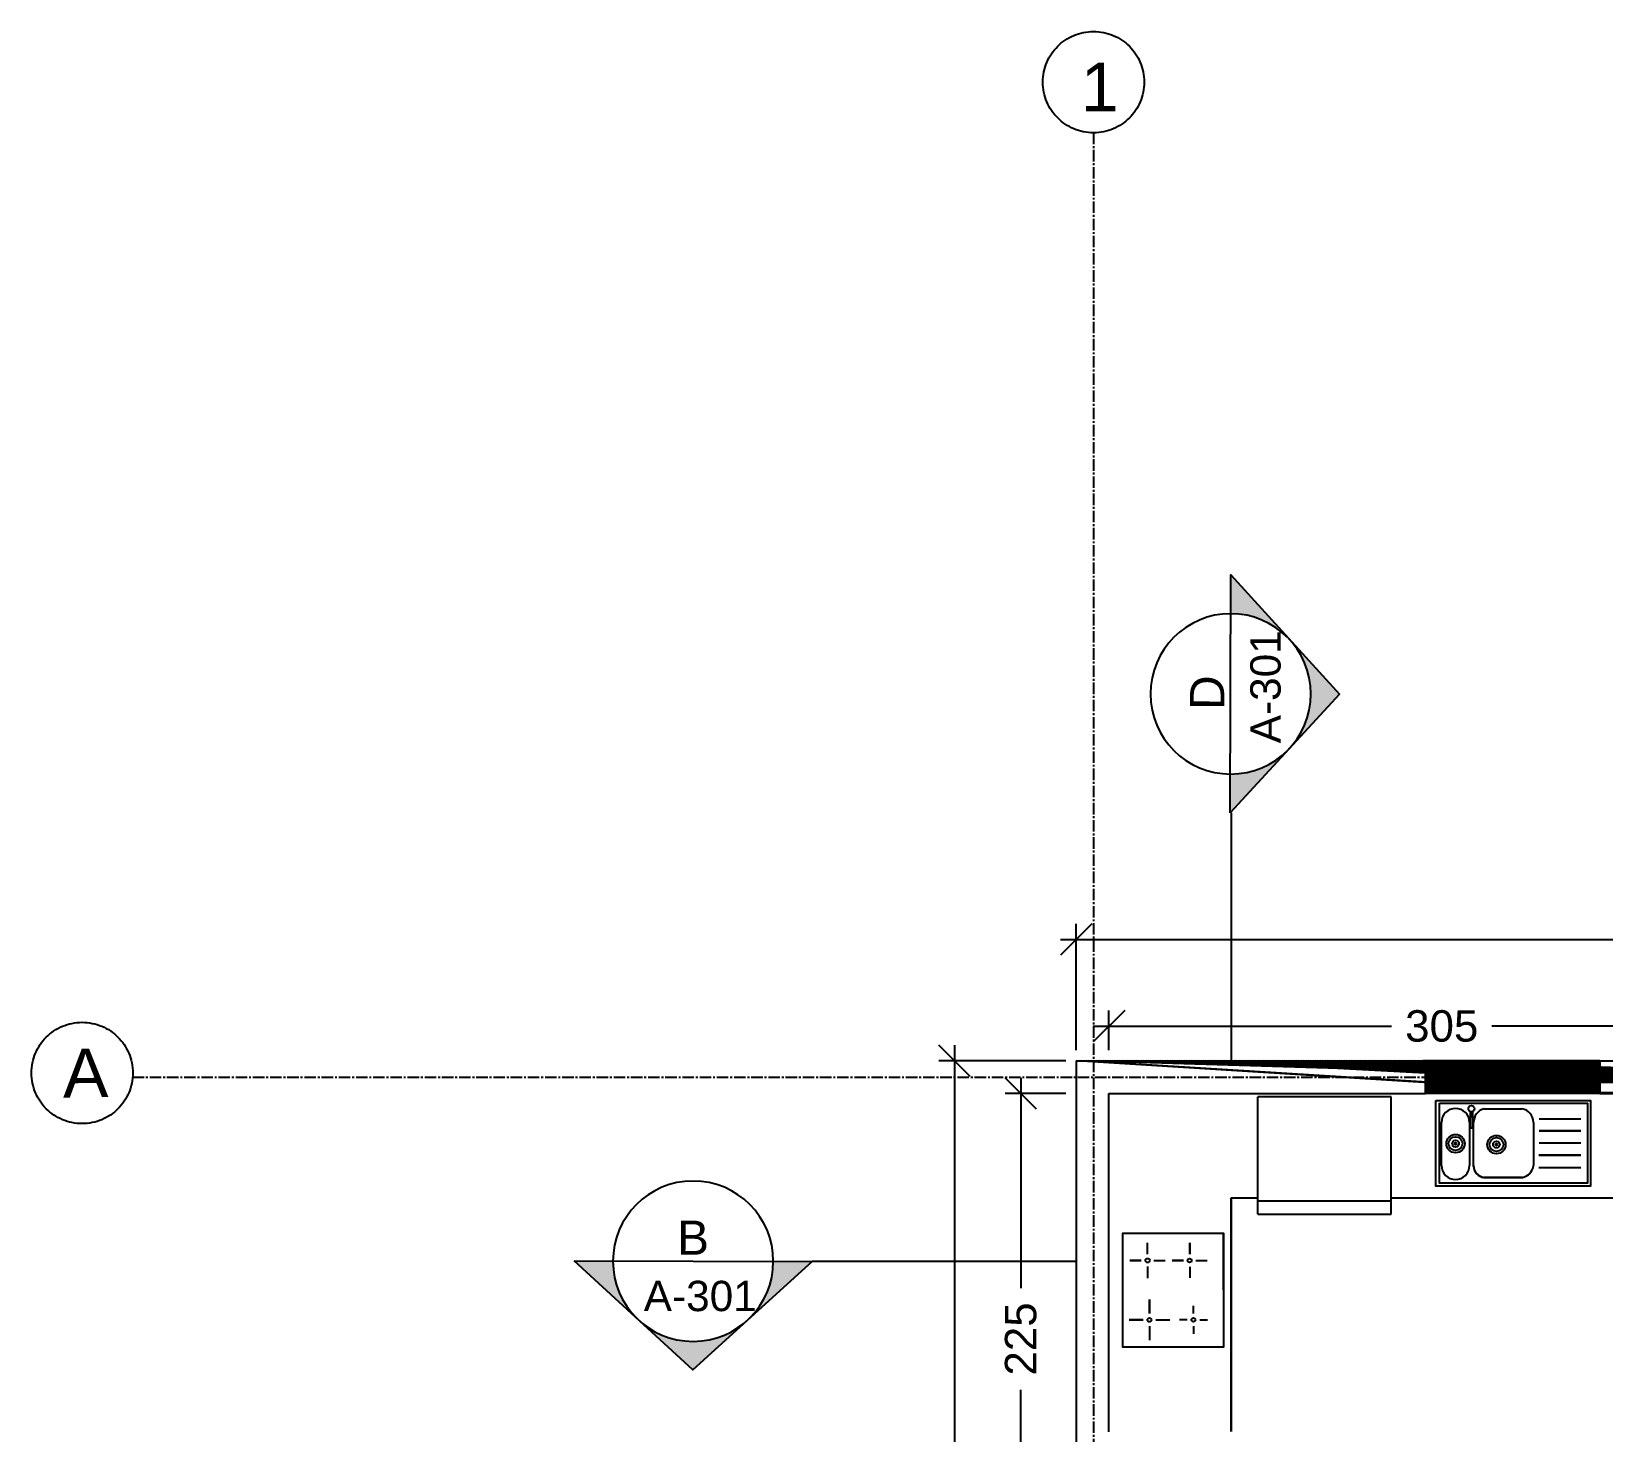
# Model space of a CAD drawing. Header units: inches. Extents: x 1683361338 to 1683364737, y 2652218797 to 2652228464.
# Drawn here: x 1683361338 to 1683362058, y 2652223452 to 2652224094 of the extents above; entities that cross this region are included whole.
import ezdxf

# ---------------------------------------------------------------- set-up
doc = ezdxf.new("R2010")
doc.units = ezdxf.units.IN
doc.header["$MEASUREMENT"] = 0
doc.linetypes.add('CENTER2', pattern=[1.125, 0.75, -0.125, 0.125, -0.125])
doc.layers.get('DEFPOINTS').update_dxf_attribs({"color": 210})
for name, color, linetype in [('A-ANNO-DIMS', 1, 'Continuous'), ('A-ANNO-SYMB', 3, 'Continuous'), ('A-FURN', 5, 'Continuous'), ('A-GLAZ-FULL', 4, 'Continuous'), ('A-WALL-FULL-EXTR', 7, 'Continuous'), ('A-WALL-FULL-INTR', 7, 'Continuous'), ('G-ANNO-NPLT', 210, 'Continuous'), ('PROIETTATO', 2, 'Continuous')]:
    doc.layers.add(name, color=color, linetype=linetype)
doc.styles.add('ARIAL', font='Arial.ttf')
doc.styles.get("Standard").update_dxf_attribs({"font": 'Arial.ttf'})
doc.dimstyles.new('TICK_36', dxfattribs={"dimtxt": 3.6, "dimasz": 3.6, "dimexe": 1.8, "dimexo": 1.2, "dimgap": 1.8, "dimtad": 0, "dimdec": 0, "dimzin": 0, "dimdsep": 46, "dimtxsty": 'ARIAL', "dimblk": 'OBLIQUE', "dimcen": 1.8, "dimdle": 1.8, "dimclrd": 256, "dimclrt": 256, "dimadec": 0, "dimazin": 0, "dimtfac": 1, "dimtdec": 0, "dimtmove": 1, "dimatfit": 3, "dimldrblk": 'OPEN90', "dimfxl": 1, "dimtfill": 1, "dimtolj": 1, "dimtzin": 0, "dimarcsym": 0})

# ---------------------------------------------------------------- blocks, each defined once
blk = doc.blocks.new('_Oblique')
at = {"color": 0, "linetype": 'ByBlock', "lineweight": -2}
blk.add_line((-0.5, -0.5), (0.5, 0.5), dxfattribs=at)
blk = doc.blocks.new('*D182')
at = {"layer": 'A-ANNO-DIMS', "color": 0, "lineweight": -2, "ltscale": 5, "transparency": 16777216}
for p, q in [((1683361816.982906, 2652223626.87915), (1683361816.982906, 2652223684.84626)), ((1683362466.482916, 2652223626.879152), (1683362466.482916, 2652223684.84626))]:
    blk.add_line(p, q, dxfattribs=at)
at = {"layer": 'A-ANNO-DIMS', "lineweight": -2, "ltscale": 5, "transparency": 16777216}
for p, q in [((1683361809.782906, 2652223677.64626), (1683362090.561079, 2652223677.64626)), ((1683362473.682916, 2652223677.64626), (1683362136.982908, 2652223677.64626))]:
    blk.add_line(p, q, dxfattribs=at)
at = {"layer": 'DEFPOINTS', "color": 0, "ltscale": 5, "transparency": 16777216}
for p in [(1683362466.482916, 2652223677.64626), (1683361816.982906, 2652223622.07915), (1683362466.482916, 2652223622.079152)]:
    blk.add_point(p, dxfattribs=at)
at = {"layer": 'A-ANNO-DIMS', "lineweight": -2, "ltscale": 5, "transparency": 16777216, "xscale": 14.4, "yscale": 14.4, "zscale": 14.4, "rotation": 180}
blk.add_blockref('_Oblique', (1683361816.982906, 2652223677.64626), dxfattribs=at)
at = {"layer": 'A-ANNO-DIMS', "lineweight": -2, "ltscale": 5, "transparency": 16777216, "xscale": 14.4, "yscale": 14.4, "zscale": 14.4}
blk.add_blockref('_Oblique', (1683362466.482916, 2652223677.64626), dxfattribs=at)
at = {"layer": 'A-ANNO-DIMS', "lineweight": 25, "ltscale": 5, "transparency": 16777216, "insert": (1683362113.771993, 2652223677.64626), "char_height": 14.4, "attachment_point": 5, "style": 'ARIAL', "bg_fill": 3, "box_fill_scale": 1.25, "bg_fill_color": 256, "bg_fill_true_color": 13158600, "bg_fill_transparency": 0}
blk.add_mtext('\\A1;640', dxfattribs=at)
blk = doc.blocks.new('_Open90')
at = {"color": 0, "linetype": 'ByBlock', "lineweight": -2}
for p, q in [((0, 0), (-1, 0)), ((-0.5, 0.5), (0, 0)), ((0, 0), (-0.5, -0.5))]:
    blk.add_line(p, q, dxfattribs=at)
blk = doc.blocks.new('*D183')
at = {"layer": 'A-ANNO-DIMS', "lineweight": -2, "ltscale": 5, "transparency": 16777216}
for p, q in [((1683361761.192209, 2652223629.27915), (1683361761.192209, 2652223345.290063)), ((1683361761.192209, 2652223014.879148), (1683361761.192209, 2652223298.868235))]:
    blk.add_line(p, q, dxfattribs=at)
at = {"layer": 'A-ANNO-DIMS', "color": 0, "lineweight": -2, "ltscale": 5, "transparency": 16777216}
for p, q in [((1683361812.182906, 2652223622.07915), (1683361753.992209, 2652223622.07915)), ((1683361812.182906, 2652223022.079147), (1683361753.992209, 2652223022.079147))]:
    blk.add_line(p, q, dxfattribs=at)
at = {"layer": 'DEFPOINTS', "color": 0, "ltscale": 5, "transparency": 16777216}
for p in [(1683361816.982906, 2652223622.07915), (1683361761.192209, 2652223022.079147), (1683361816.982906, 2652223022.079147)]:
    blk.add_point(p, dxfattribs=at)
at = {"layer": 'A-ANNO-DIMS', "lineweight": -2, "ltscale": 5, "transparency": 16777216, "xscale": 14.4, "yscale": 14.4, "zscale": 14.4}
for p, rotation in [((1683361761.192209, 2652223622.07915), 90), ((1683361761.192209, 2652223022.079147), 270)]:
    blk.add_blockref('_Oblique', p, dxfattribs=dict(at, rotation=rotation))
at = {"layer": 'A-ANNO-DIMS', "lineweight": 25, "ltscale": 5, "transparency": 16777216, "insert": (1683361761.192209, 2652223322.079149), "char_height": 14.4, "attachment_point": 5, "rotation": 90, "style": 'ARIAL', "bg_fill": 3, "box_fill_scale": 1.25, "bg_fill_color": 256, "bg_fill_true_color": 13158600, "bg_fill_transparency": 0}
blk.add_mtext('\\A1;600', dxfattribs=at)
blk = doc.blocks.new('*D176')
at = {"layer": 'A-ANNO-DIMS', "lineweight": -2, "ltscale": 5, "transparency": 16777216}
for p, q in [((1683361791.582311, 2652223614.27915), (1683361791.582311, 2652223517.88829)), ((1683361791.582311, 2652223374.879149), (1683361791.582311, 2652223471.270009))]:
    blk.add_line(p, q, dxfattribs=at)
at = {"layer": 'A-ANNO-DIMS', "color": 0, "lineweight": -2, "ltscale": 5, "transparency": 16777216}
for p, q in [((1683361812.182906, 2652223607.07915), (1683361784.382311, 2652223607.07915)), ((1683361812.182906, 2652223382.079149), (1683361784.382311, 2652223382.079149))]:
    blk.add_line(p, q, dxfattribs=at)
at = {"layer": 'DEFPOINTS', "color": 0, "ltscale": 5, "transparency": 16777216}
for p in [(1683361816.982906, 2652223607.07915), (1683361791.582311, 2652223382.079149), (1683361816.982906, 2652223382.079149)]:
    blk.add_point(p, dxfattribs=at)
at = {"layer": 'A-ANNO-DIMS', "lineweight": -2, "ltscale": 5, "transparency": 16777216, "xscale": 14.4, "yscale": 14.4, "zscale": 14.4}
for p, rotation in [((1683361791.582311, 2652223607.07915), 90), ((1683361791.582311, 2652223382.079149), 270)]:
    blk.add_blockref('_Oblique', p, dxfattribs=dict(at, rotation=rotation))
at = {"layer": 'A-ANNO-DIMS', "lineweight": 25, "ltscale": 5, "transparency": 16777216, "insert": (1683361791.582311, 2652223494.57915), "char_height": 14.4, "attachment_point": 5, "rotation": 90, "style": 'ARIAL', "bg_fill": 3, "box_fill_scale": 1.25, "bg_fill_color": 256, "bg_fill_true_color": 13158600, "bg_fill_transparency": 0}
blk.add_mtext('\\A1;225', dxfattribs=at)
blk = doc.blocks.new('*D184')
at = {"layer": 'A-ANNO-DIMS', "color": 0, "lineweight": -2, "ltscale": 5, "transparency": 16777216}
for p, q in [((1683361831.982906, 2652223626.87915), (1683361831.982906, 2652223645.147786)), ((1683362136.982908, 2652223626.87915), (1683362136.982908, 2652223645.147786))]:
    blk.add_line(p, q, dxfattribs=at)
at = {"layer": 'A-ANNO-DIMS', "lineweight": -2, "ltscale": 5, "transparency": 16777216}
for p, q in [((1683361824.782906, 2652223637.947786), (1683361961.468446, 2652223637.947786)), ((1683362144.182908, 2652223637.947786), (1683362007.497368, 2652223637.947786))]:
    blk.add_line(p, q, dxfattribs=at)
at = {"layer": 'DEFPOINTS', "color": 0, "ltscale": 5, "transparency": 16777216}
for p in [(1683362136.982908, 2652223637.947786), (1683361831.982906, 2652223622.07915), (1683362136.982908, 2652223622.07915)]:
    blk.add_point(p, dxfattribs=at)
at = {"layer": 'A-ANNO-DIMS', "lineweight": -2, "ltscale": 5, "transparency": 16777216, "xscale": 14.4, "yscale": 14.4, "zscale": 14.4, "rotation": 180}
blk.add_blockref('_Oblique', (1683361831.982906, 2652223637.947786), dxfattribs=at)
at = {"layer": 'A-ANNO-DIMS', "lineweight": -2, "ltscale": 5, "transparency": 16777216, "xscale": 14.4, "yscale": 14.4, "zscale": 14.4}
blk.add_blockref('_Oblique', (1683362136.982908, 2652223637.947786), dxfattribs=at)
at = {"layer": 'A-ANNO-DIMS', "lineweight": 25, "ltscale": 5, "transparency": 16777216, "insert": (1683361984.482907, 2652223637.947786), "char_height": 14.4, "attachment_point": 5, "style": 'ARIAL', "bg_fill": 3, "box_fill_scale": 1.25, "bg_fill_color": 256, "bg_fill_true_color": 13158600, "bg_fill_transparency": 0}
blk.add_mtext('\\A1;305', dxfattribs=at)
blk = doc.blocks.new('Sezioni')
h = blk.add_hatch(color=256)
h.dxf.hatch_style = 1
h.paths.add_polyline_path([(52520.79515801464, 47455.14202418259), (52263.98735500657, 47220.85515659248), (52417.57514698891, 47220.85515659248, -0.2105225284432076)])
h.paths.add_polyline_path([(52735.0751469889, 47651.71450398232), (52520.79515801464, 47455.14202418259, -0.3883383269161856), (52949.35513596317, 47455.14202418259)])
h.paths.add_polyline_path([(52949.35513596317, 47455.14202418259, -0.2105225284432096), (53052.57514698891, 47220.85515659248), (53206.16293897123, 47220.85515659248)])
blk.add_lwpolyline([(52263.98735500657, 47220.85515659248), (53206.16293897123, 47220.85515659248), (52735.0751469889, 47651.71450398232)], close=True)
blk.add_circle((52735.07514698891, 47220.85515659248), 317.5)

msp = doc.modelspace()

# ---------------------------------------------------------------- hatches: boundary and pattern name
at = {"layer": 'G-ANNO-NPLT', "ltscale": 11}
h = msp.add_hatch(dxfattribs=at)
h.set_pattern_fill('ANSI31', color=256, scale=28)
h.set_pattern_definition([(45, (175.0865948200226, -0.1700310707092285), (-2.474873734152916, 2.474873734152916), [])])
h.paths.add_polyline_path([(1683361816.982906, 2652223022.079147), (1683361976.982907, 2652223022.079147), (1683361976.982907, 2652223037.079147), (1683361831.982906, 2652223037.079147), (1683361831.982906, 2652223442.079149), (1683361901.982906, 2652223442.079149), (1683361901.982906, 2652223452.079149), (1683361831.982906, 2652223452.079149), (1683361831.982906, 2652223607.07915), (1683361976.982907, 2652223607.07915), (1683361976.982907, 2652223622.07915), (1683361816.982906, 2652223622.07915)])
h.paths.add_polyline_path([(1683362466.482916, 2652223622.079152), (1683362420.277348, 2652223622.07915), (1683362420.277348, 2652223612.079152), (1683362456.982906, 2652223612.079152), (1683362456.982909, 2652223157.079148), (1683362359.77834, 2652223157.079148), (1683362359.77834, 2652223147.079148), (1683362466.482916, 2652223147.079148)])
h.paths.add_polyline_path([(1683362136.982908, 2652223607.07915), (1683362136.982908, 2652223487.07915), (1683362141.982908, 2652223487.07915), (1683362141.982908, 2652223372.079149), (1683362151.982908, 2652223372.079149), (1683362151.982908, 2652223487.07915), (1683362151.982908, 2652223612.079152), (1683362255.759196, 2652223612.079152), (1683362255.759196, 2652223622.079151), (1683362151.982908, 2652223622.07915), (1683362136.982908, 2652223622.07915), (1683362056.982907, 2652223622.07915), (1683362056.982907, 2652223607.07915)])

# ---------------------------------------------------------------- linework, layer by layer
at = {"layer": 'A-ANNO-SYMB', "linetype": 'CENTER2', "ltscale": 7}
for centre, radius in [((1683361824.910425, 2652224070.605917), 23.22521116118082), ((1683361361.397171, 2652223616.483912), 23.22521116118081)]:
    msp.add_circle(centre, radius, dxfattribs=at)
at = {"layer": 'A-FURN', "ltscale": 11}
for p, q in [((1683361961.303392, 2652223605.616182), (1683361900.127628, 2652223605.616182)), ((1683361900.127628, 2652223551.850185), (1683361900.127628, 2652223605.616182)), ((1683361961.303392, 2652223551.850185), (1683361961.303392, 2652223605.616182)), ((1683361997.548543, 2652223598.832636), (1683361997.548543, 2652223591.419076)), ((1683361997.942079, 2652223598.726288), (1683361997.942079, 2652223596.571285)), ((1683361997.942079, 2652223596.571285), (1683361998.27015, 2652223596.571285)), ((1683361998.27015, 2652223596.571285), (1683361998.27015, 2652223598.726288)), ((1683361998.663686, 2652223591.419076), (1683361998.663686, 2652223598.832636)), ((1683362003.94339, 2652223600.092843), (1683362021.295775, 2652223600.109121)), ((1683361984.378462, 2652223574.044904), (1683361984.378299, 2652223593.824458)), ((1683361997.198801, 2652223593.824458), (1683361997.198801, 2652223574.090554)), ((1683361997.548543, 2652223591.419076), (1683361998.663686, 2652223591.419076)), ((1683361999.069737, 2652223573.656718), (1683361999.052751, 2652223593.824458)), ((1683362026.520855, 2652223593.824457), (1683362026.520855, 2652223574.090554)), ((1683362029.08718, 2652223595.407809), (1683362048.161357, 2652223595.407809)), ((1683362048.161357, 2652223589.90086), (1683362029.08718, 2652223589.90086)), ((1683362029.120233, 2652223584.402351), (1683362048.161357, 2652223584.402351)), ((1683362048.161357, 2652223578.866338), (1683362029.013057, 2652223578.866338)), ((1683362021.436143, 2652223568.596398), (1683362003.823788, 2652223568.596398)), ((1683362029.013057, 2652223573.237543), (1683362048.161357, 2652223573.237543)), ((1683361888.020013, 2652223559.281564), (1683361900.127628, 2652223559.281564)), ((1683361888.020013, 2652223559.281564), (1683361888.020013, 2652223452.201386)), ((1683361961.303392, 2652223557.741293), (1683361900.127628, 2652223557.741293)), ((1683361961.303392, 2652223559.281564), (1683362136.970131, 2652223559.281564)), ((1683361900.127628, 2652223551.850185), (1683361961.303392, 2652223551.850185)), ((1683361849.628088, 2652223533.469384), (1683361849.628088, 2652223538.633258)), ((1683361868.968544, 2652223538.667476), (1683361868.968544, 2652223533.438854)), ((1683361841.545714, 2652223530.533011), (1683361846.782777, 2652223530.533011)), ((1683361849.628088, 2652223527.766766), (1683361849.628088, 2652223522.476184)), ((1683361852.534232, 2652223530.533011), (1683361857.675763, 2652223530.533011)), ((1683361860.910473, 2652223530.572323), (1683361866.099429, 2652223530.572323)), ((1683361868.974504, 2652223527.710584), (1683361868.974504, 2652223522.531948)), ((1683361871.808482, 2652223530.572323), (1683361877.010904, 2652223530.572323)), ((1683361850.547061, 2652223512.652061), (1683361850.547061, 2652223506.255951)), ((1683361870.688962, 2652223506.203223), (1683361870.688962, 2652223509.796358)), ((1683361841.224771, 2652223503.350676), (1683361847.66137, 2652223503.350676)), ((1683361853.446047, 2652223503.350676), (1683361859.885096, 2652223503.350676)), ((1683361867.82093, 2652223503.324739), (1683361864.228817, 2652223503.324739)), ((1683361873.571316, 2652223503.324739), (1683361877.146105, 2652223503.324739)), ((1683361850.547061, 2652223500.434226), (1683361850.547061, 2652223494.003156)), ((1683361870.688962, 2652223500.450232), (1683361870.688962, 2652223496.909937))]:
    msp.add_line(p, q, dxfattribs=at)
at = {"layer": 'A-FURN', "linetype": 'Continuous'}
for p, q in [((1683361997.548543, 2652223598.832636), (1683361997.548543, 2652223595.694233)), ((1683361997.942079, 2652223596.571285), (1683361997.942079, 2652223598.726288)), ((1683361998.27015, 2652223596.571285), (1683361997.942079, 2652223596.571285)), ((1683361998.27015, 2652223598.726288), (1683361998.27015, 2652223596.571285)), ((1683361998.663686, 2652223596.583341), (1683361998.663686, 2652223598.832636)), ((1683361998.663686, 2652223591.419076), (1683361998.663686, 2652223596.583341)), ((1683362004.009796, 2652223600.109121), (1683362021.295775, 2652223600.109121)), ((1683361984.378299, 2652223574.090554), (1683361984.378299, 2652223593.824458)), ((1683361997.198801, 2652223593.824458), (1683361997.198801, 2652223574.090554)), ((1683361997.548543, 2652223595.694233), (1683361997.548543, 2652223591.419076)), ((1683361997.548543, 2652223591.419076), (1683361998.663686, 2652223591.419076)), ((1683361999.052751, 2652223574.090554), (1683361999.052751, 2652223593.824458)), ((1683362026.520855, 2652223593.824458), (1683362026.520855, 2652223574.090554)), ((1683362029.08718, 2652223595.407809), (1683362048.161357, 2652223595.407809)), ((1683362029.08718, 2652223589.90086), (1683362048.161357, 2652223589.90086)), ((1683362029.120233, 2652223584.402351), (1683362048.161357, 2652223584.402351)), ((1683362029.013057, 2652223578.866338), (1683362048.161357, 2652223578.866338)), ((1683362003.823788, 2652223568.596398), (1683362021.436143, 2652223568.596398)), ((1683362029.08718, 2652223573.237543), (1683362048.161357, 2652223573.237543)), ((1683361888.020013, 2652223452.201386), (1683361888.020013, 2652223559.281564)), ((1683361961.303392, 2652223559.281564), (1683362136.970131, 2652223559.281564)), ((1683361849.628088, 2652223533.469384), (1683361849.628088, 2652223538.633258)), ((1683361868.968544, 2652223533.438854), (1683361868.968544, 2652223538.667476)), ((1683361846.782777, 2652223530.533011), (1683361841.545714, 2652223530.533011)), ((1683361849.628088, 2652223527.766766), (1683361849.628088, 2652223522.476184)), ((1683361852.534232, 2652223530.533011), (1683361857.675763, 2652223530.533011)), ((1683361866.099429, 2652223530.572323), (1683361860.910473, 2652223530.572323)), ((1683361868.974504, 2652223527.710584), (1683361868.974504, 2652223522.531948)), ((1683361871.808482, 2652223530.572323), (1683361877.010904, 2652223530.572323)), ((1683361850.547061, 2652223506.255951), (1683361850.547061, 2652223512.652061)), ((1683361870.688962, 2652223506.203223), (1683361870.688962, 2652223509.796358)), ((1683361847.66137, 2652223503.350676), (1683361841.224771, 2652223503.350676)), ((1683361853.446047, 2652223503.350676), (1683361859.885096, 2652223503.350676)), ((1683361867.82093, 2652223503.324739), (1683361864.228817, 2652223503.324739)), ((1683361873.571316, 2652223503.324739), (1683361877.146105, 2652223503.324739)), ((1683361850.547061, 2652223500.434226), (1683361850.547061, 2652223494.003156)), ((1683361870.688962, 2652223500.450232), (1683361870.688962, 2652223496.909937))]:
    msp.add_line(p, q, dxfattribs=at)
at = {"layer": 'A-FURN', "ltscale": 11}
for points in [[(1683361981.700372, 2652223603.870663), (1683362052.631412, 2652223603.870663), (1683362052.631412, 2652223564.550064), (1683361981.700372, 2652223564.550064)], [(1683361983.388344, 2652223602.63847), (1683362051.202978, 2652223602.63847), (1683362051.202978, 2652223565.928631), (1683361983.388344, 2652223565.928631)], [(1683361838.364305, 2652223543.03788), (1683361884.42892, 2652223543.03788), (1683361884.42892, 2652223490.765338), (1683361838.364305, 2652223490.765338)]]:
    msp.add_lwpolyline(points, close=True, dxfattribs=at)
at = {"layer": 'A-FURN', "linetype": 'Continuous'}
msp.add_lwpolyline([(1683361838.364305, 2652223490.824978), (1683361838.364305, 2652223543.03788, -0.414213562373095), (1683361838.423944, 2652223543.09752), (1683361884.369281, 2652223543.09752, -0.414213562373095), (1683361884.42892, 2652223543.03788), (1683361884.42892, 2652223490.765338), (1683361838.423944, 2652223490.765338, -0.414213562373095)], format="xyb", close=True, dxfattribs=at)
at = {"layer": 'A-FURN', "ltscale": 11}
for centre, radius in [((1683361998.106115, 2652223600.114589), 1.397958681602202), ((1683361990.809255, 2652223584.111408), 4.200657515717583), ((1683361990.809255, 2652223584.111408), 3.171226656672247), ((1683361990.809255, 2652223584.111408), 1.56547070174287), ((1683361990.809255, 2652223584.111408), 0.4983577728271484), ((1683362009.558274, 2652223583.679579), 4.200657515717583), ((1683362009.558274, 2652223583.679579), 3.171226656672247), ((1683362009.558274, 2652223583.679579), 1.56547070174287), ((1683362009.558274, 2652223583.679579), 0.4983577728271484), ((1683361849.663654, 2652223530.560911), 0.9768155734506389), ((1683361868.95114, 2652223530.546498), 0.9065189361572266), ((1683361850.506986, 2652223503.333905), 0.9027517088305366), ((1683361870.685476, 2652223503.357314), 0.8928835291933185)]:
    msp.add_circle(centre, radius, dxfattribs=at)
at = {"layer": 'A-FURN', "linetype": 'Continuous'}
for centre, radius in [((1683361998.106115, 2652223600.114589), 1.397958621732889), ((1683361990.809255, 2652223584.111408), 4.200657513207564), ((1683361990.809255, 2652223584.111408), 3.171226785372131), ((1683361990.809255, 2652223584.111408), 1.565470682076457), ((1683361990.809255, 2652223584.111408), 0.4983577193316174), ((1683362009.558274, 2652223583.679579), 4.200657513207564), ((1683362009.558274, 2652223583.679579), 4.200657513207564), ((1683362009.558274, 2652223583.679579), 3.171226785372131), ((1683362009.558274, 2652223583.679579), 3.171226785372131), ((1683362009.558274, 2652223583.679579), 1.565470682076457), ((1683362009.558274, 2652223583.679579), 1.565470682076457), ((1683362009.558274, 2652223583.679579), 0.4983577193316174), ((1683362009.558274, 2652223583.679579), 0.4983577193316174), ((1683361849.663654, 2652223530.560911), 0.9768155572764631), ((1683361868.95114, 2652223530.546498), 0.906519007864287), ((1683361850.506986, 2652223503.333905), 0.90275186403318), ((1683361870.685476, 2652223503.357314), 0.8928834837411014)]:
    msp.add_circle(centre, radius, dxfattribs=at)
for centre, radius, start, end in [((1683361990.78855, 2652223593.824458), 6.410250898780133, 0, 180), ((1683362005.515198, 2652223593.824458), 6.462447241632535, 103.4705839774822, 180), ((1683362020.218609, 2652223593.899161), 6.30268897024942, 359.3208719897963, 80.15950824735323), ((1683361990.78855, 2652223574.090554), 6.410250898780133, 180, 0), ((1683362004.601707, 2652223574.090554), 5.548955735585212, 180, 261.9410406879884), ((1683362020.342855, 2652223574.708179), 6.208795431017235, 280.1419163514395, 354.2910107875179)]:
    msp.add_arc(centre, radius, start, end, dxfattribs=at)
at = {"layer": 'A-FURN', "ltscale": 11}
for centre, radius, start, end in [((1683361990.788551, 2652223593.824458), 6.410250425338745, 0, 180), ((1683362005.515199, 2652223593.824457), 6.462448460304036, 104.0767805934421, 179.9976156240135), ((1683362020.218608, 2652223593.899161), 6.302689537981887, 359.3208805191688, 80.15950209059402), ((1683361990.78855, 2652223574.090555), 6.410250902175921, 180.0000042620418, 359.9999957379582), ((1683362004.601707, 2652223574.090553), 5.548955360632003, 184.4841479780647, 261.9410438774563), ((1683362020.28979, 2652223574.757289), 6.266633783852133, 280.5404451085791, 353.8924813827536)]:
    msp.add_arc(centre, radius, start, end, dxfattribs=at)
at = {"layer": 'A-GLAZ-FULL', "linetype": 'Continuous'}
for p, q in [((1683361976.982907, 2652223617.600348), (1683361979.982907, 2652223617.600348)), ((1683362053.982907, 2652223617.600348), (1683362056.982907, 2652223617.600348)), ((1683361976.982907, 2652223611.600348), (1683361979.982907, 2652223611.600348)), ((1683361979.982907, 2652223615.600348), (1683362053.982907, 2652223615.600348)), ((1683361979.982907, 2652223614.600348), (1683362053.982907, 2652223614.600348)), ((1683361979.982907, 2652223613.600348), (1683362053.982907, 2652223613.600348)), ((1683362053.982907, 2652223611.600348), (1683362056.982907, 2652223611.600348))]:
    msp.add_line(p, q, dxfattribs=at)
at = {"layer": 'A-GLAZ-FULL', "linetype": 'Continuous', "ltscale": 0.001}
for p, q in [((1683361979.982907, 2652223617.600348), (1683361979.982907, 2652223611.600348)), ((1683362053.982907, 2652223617.600348), (1683362053.982907, 2652223611.600348))]:
    msp.add_line(p, q, dxfattribs=at)
at = {"layer": 'A-WALL-FULL-EXTR', "linetype": 'Continuous'}
for p, q in [((1683361816.982906, 2652223622.07915), (1683361976.982907, 2652223622.07915)), ((1683361816.982906, 2652223622.07915), (1683361816.982906, 2652223022.079147)), ((1683361976.982907, 2652223607.07915), (1683361976.982907, 2652223622.07915)), ((1683362056.982907, 2652223622.07915), (1683362056.982907, 2652223607.07915)), ((1683362056.982907, 2652223622.07915), (1683362136.982908, 2652223622.07915))]:
    msp.add_line(p, q, dxfattribs=at)
at = {"layer": 'A-WALL-FULL-INTR', "linetype": 'Continuous'}
for p, q in [((1683361831.982906, 2652223452.079149), (1683361831.982906, 2652223607.07915)), ((1683361831.982906, 2652223607.07915), (1683361976.982907, 2652223607.07915)), ((1683362056.982907, 2652223607.07915), (1683362136.982908, 2652223607.07915))]:
    msp.add_line(p, q, dxfattribs=at)
at = {"layer": 'PROIETTATO', "linetype": 'ByBlock', "ltscale": 11}
for p, q in [((1683362056.982907, 2652223622.07915), (1683361976.982907, 2652223622.07915)), ((1683362056.982907, 2652223607.07915), (1683361976.982907, 2652223607.07915))]:
    msp.add_line(p, q, dxfattribs=at)

# ---------------------------------------------------------------- block references
at = {"layer": 'A-ANNO-SYMB', "xscale": -0.1157241476674716, "yscale": 0.1157241476674715, "zscale": 0.1157241476674715}
for p, rotation in [((1683356405.733596, 2652217703.150625), 269.8362413498016), ((1683355554.346247, 2652229012.246688), 179.8362413498016)]:
    msp.add_blockref('Sezioni', p, dxfattribs=dict(at, rotation=rotation))

# ---------------------------------------------------------------- texts
at = {"layer": 'A-ANNO-SYMB'}
for s, height, rotation, p in [('A-301', 13.90607440359355, 90, (1683361910.644067, 2652223767.576142)), ('D', 15.67945690304357, 89.83624135046502, (1683361884.787192, 2652223782.875921)), ('B', 15.67945690304357, 359.836241350465, (1683361634.071543, 2652223533.193092))]:
    msp.add_text(s, height=height, rotation=rotation, dxfattribs=at).set_placement(p)
msp.add_text('A-301', height=13.90607440359355, dxfattribs=at).set_placement((1683361618.771764, 2652223507.336217))
at = {"layer": 'A-ANNO-SYMB', "linetype": 'CENTER2', "ltscale": 7, "attachment_point": 7}
for s, insert, char_height, rotation in [('{\\fArial|b0|i0|c0|p34;1}', (1683361819.089178, 2652224057.234373), 22.33018580437553, 2.52385739019011e-07), ('A', (1683361352.714936, 2652223605.200579), 22.33018580437552, 0.7064874190733362)]:
    msp.add_mtext(s, dxfattribs=dict(at, insert=insert, char_height=char_height, rotation=rotation))

# ---------------------------------------------------------------- next in the draw order: dimensions: what is measured, and where the dimension line sits
at = {"layer": 'A-ANNO-DIMS', "lineweight": 25, "ltscale": 5}
dim = msp.add_linear_dim(base=(1683361761.192209, 2652223022.079147), p1=(1683361816.982906, 2652223622.07915), p2=(1683361816.982906, 2652223022.079147), angle=90, text='600', dimstyle='TICK_36', override={"dimscale": 4}, dxfattribs=at)
dim.commit()
dim.dimension.update_dxf_attribs({"geometry": '*D183', "text_midpoint": (1683361761.192209, 2652223322.079149)})

# ---------------------------------------------------------------- next in the draw order: dimensions: what is measured, and where the dimension line sits
dim = msp.add_linear_dim(base=(1683362466.482916, 2652223677.64626), p1=(1683361816.982906, 2652223622.07915), p2=(1683362466.482916, 2652223622.079152), text='640', dimstyle='TICK_36', override={"dimscale": 4}, dxfattribs=at)
dim.commit()
dim.dimension.update_dxf_attribs({"geometry": '*D182', "text_midpoint": (1683362113.771993, 2652223677.64626), "dimtype": 160})
dim = msp.add_linear_dim(base=(1683361791.582311, 2652223382.079149), p1=(1683361816.982906, 2652223607.07915), p2=(1683361816.982906, 2652223382.079149), angle=90, text='225', dimstyle='TICK_36', override={"dimscale": 4}, dxfattribs=at)
dim.commit()
dim.dimension.update_dxf_attribs({"geometry": '*D176', "text_midpoint": (1683361791.582311, 2652223494.57915)})

# ---------------------------------------------------------------- next in the draw order: linework, layer by layer
at = {"layer": 'A-ANNO-SYMB', "linetype": 'CENTER2', "ltscale": 7}
msp.add_line((1683361384.545877, 2652223614.600347), (1683362466.482915, 2652223614.600348), dxfattribs=at)
at = {"layer": 'A-ANNO-SYMB'}
msp.add_line((1683361816.982906, 2652223530.058989), (1683361695.940472, 2652223530.077645), dxfattribs=at)

# ---------------------------------------------------------------- next in the draw order: dimensions: what is measured, and where the dimension line sits
at = {"layer": 'A-ANNO-DIMS', "lineweight": 25, "ltscale": 5}
dim = msp.add_linear_dim(base=(1683362136.982908, 2652223637.947786), p1=(1683361831.982906, 2652223622.07915), p2=(1683362136.982908, 2652223622.07915), text='305', dimstyle='TICK_36', override={"dimscale": 4}, dxfattribs=at)
dim.commit()
dim.dimension.update_dxf_attribs({"geometry": '*D184', "text_midpoint": (1683361984.482907, 2652223637.947786)})

# ---------------------------------------------------------------- next in the draw order: linework, layer by layer
at = {"layer": 'A-ANNO-SYMB', "linetype": 'CENTER2', "ltscale": 7}
msp.add_line((1683361824.910425, 2652224047.38074), (1683361824.910425, 2652223022.079147), dxfattribs=at)
at = {"layer": 'A-ANNO-SYMB'}
msp.add_line((1683361888.153894, 2652223622.07915), (1683361888.153894, 2652223735.712828), dxfattribs=at)

doc.saveas('drawing.dxf')
